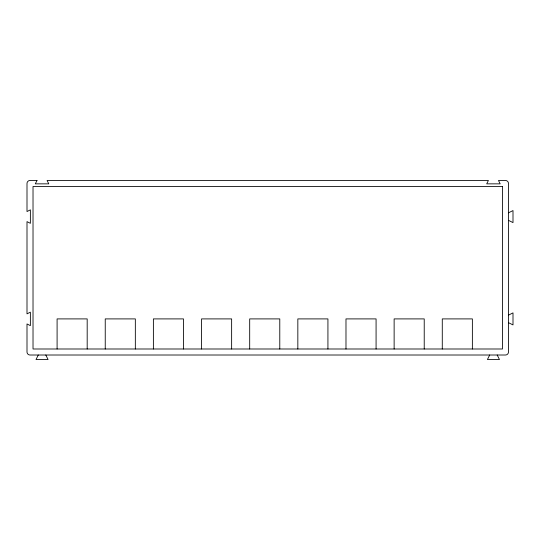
<?xml version="1.0" encoding="UTF-8"?>
<svg xmlns="http://www.w3.org/2000/svg" width="540" height="540" viewBox="0 0 540 540"><rect width="100%" height="100%" fill="white"/><g stroke="black" fill="none" stroke-linecap="round" stroke-linejoin="round"><path stroke-width="0.81" d="M38.286 355.01L36.025 359.525L48.067 359.525L45.806 355.01M489.679 355.01L487.424 359.525L499.46 359.525L497.198 355.01M508.484 212.821L513 210.566L513 222.601L508.484 220.347M508.484 315.137L513 312.883L513 324.918L508.484 322.663M472.372 348.995L472.372 318.904L442.28 318.904L442.28 348.995M424.224 348.995L424.224 318.904L394.132 318.904L394.132 348.995M376.076 348.995L376.076 318.904L345.985 318.904L345.985 348.995M327.929 348.995L327.929 318.904L297.837 318.904L297.837 348.995M279.781 348.995L279.781 318.904L249.689 318.904L249.689 348.995M231.633 348.995L231.633 318.904L201.542 318.904L201.542 348.995M183.485 348.995L183.485 318.904L153.387 318.904L153.387 348.995M135.338 348.995L135.338 318.904L105.239 318.904L105.239 348.995M87.183 348.995L87.183 318.904L57.092 318.904L57.092 348.995M36.997 180.475L35.316 183.85L48.776 183.85L47.095 180.475L488.389 180.475L486.709 183.85L500.175 183.85L498.488 180.475L505.474 180.475A3.01 3.01 0 0 1 508.484 183.485L508.484 352.006A3.01 3.01 0 0 1 505.474 355.01L30.011 355.01A3.01 3.01 0 0 1 27 352.006L27 323.953L30.375 325.634L30.375 312.167L27 313.855L27 221.636L30.375 223.317L30.375 209.851L27 211.538L27 183.485A3.01 3.01 0 0 1 30.011 180.475L36.997 180.475M502.47 186.489L33.021 186.489L33.021 348.995L502.47 348.995L502.47 186.489"/></g></svg>
